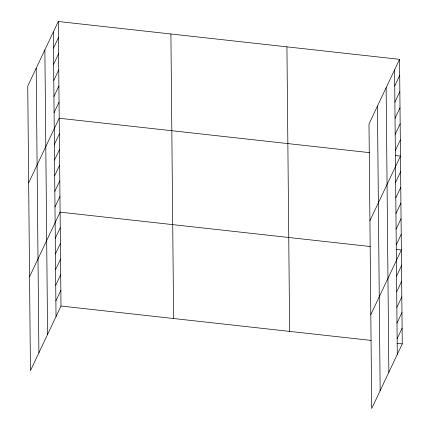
<?xml version="1.0" encoding="UTF-8"?>
<svg xmlns="http://www.w3.org/2000/svg" width="430" height="430" viewBox="0 0 430 430"><rect width="100%" height="100%" fill="white"/><g stroke="black" fill="none" stroke-linecap="round" stroke-linejoin="round"><path stroke-width="0.64" d="M58.286 21.5L27.74 86.129L30.449 370.66L61.001 306.036L58.286 21.5L399.551 59.34L402.26 343.871L371.713 408.5L368.999 123.964L399.551 59.34M53.471 48.139L58.442 37.625M53.621 64.263L58.593 53.745M53.777 80.388L58.749 69.87M53.933 96.513L58.905 85.995M54.083 112.633L59.055 102.12M28.659 182.868L59.211 118.239L369.408 152.634M54.39 144.41L59.356 133.891M54.535 160.057L59.507 149.538M54.685 175.709L59.657 165.19M54.836 191.355L59.808 180.837M54.986 207.007L59.953 196.488M29.557 276.764L60.103 212.141L370.3 246.53M55.282 238.306L60.254 227.787M55.432 253.953L60.404 243.439M55.583 269.605L60.549 259.086M55.728 285.251L60.7 274.738M55.878 300.903L60.85 290.384M394.735 85.978L399.701 75.465M394.885 102.103L399.857 91.585M395.041 118.228L400.013 107.71M395.191 134.348L400.163 123.835M395.347 150.473L400.319 139.96M369.924 220.708L400.47 156.079L395.294 155.504M395.648 182.245L400.62 171.731M395.799 197.897L400.771 187.378M395.949 213.543L400.921 203.03M396.094 229.195L401.066 218.676M396.245 244.842L401.217 234.328M370.816 314.604L401.367 249.975L396.191 249.405M396.546 276.141L401.518 265.627M396.691 291.793L401.663 281.274M396.842 307.439L401.813 296.926M396.992 323.091L401.964 312.572M397.143 338.743L402.114 328.224M61.001 306.036L371.192 340.431M397.083 343.301L402.26 343.871M394.579 69.853L397.288 354.39M386.14 87.715L388.849 372.246M377.443 106.108L380.152 390.644M286.934 46.854L289.643 331.385M170.903 33.986L173.618 318.522M53.315 32.019L56.029 316.55M44.876 49.875L47.585 334.406M36.179 68.268L38.893 352.804"/></g></svg>
